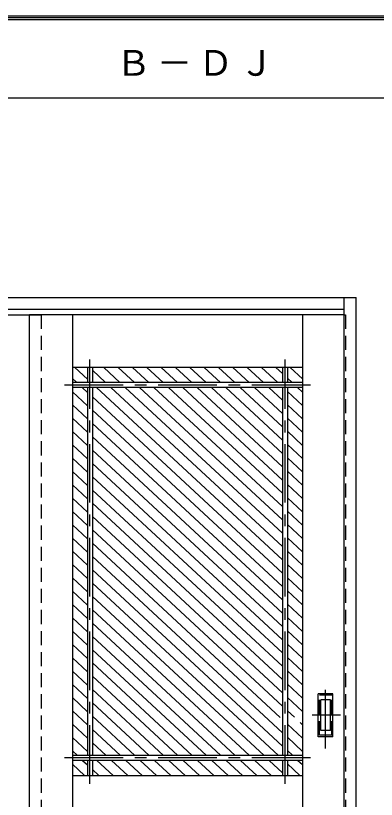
# Model space of a CAD drawing. Units: millimetres, scale not verified. Extents: x -6000 to 5700, y -4307 to 4175.
# Drawn here: x -3154 to -2230, y 2168 to 4175 of the extents above; entities that cross this region are included whole.
import ezdxf

# ---------------------------------------------------------------- set-up
doc = ezdxf.new("R2010")
doc.units = ezdxf.units.MM
doc.header["$LTSCALE"] = 30
doc.linetypes.add('CHAIN1', pattern=[8, 5, -1, 1, -1])
doc.linetypes.add('DASHED1', pattern=[1.8, 1.2, -0.6])
for name, color, linetype in [('0-2_扉', 7, 'Continuous'), ('0-4_枠', 3, 'Continuous'), ('0-6_引手', 7, 'Continuous'), ('0-A_文字', 7, 'Continuous'), ('0-C_ハッチ', 4, 'Continuous'), ('F-1_枠', 6, 'Continuous')]:
    doc.layers.add(name, color=color, linetype=linetype)
doc.styles.add('ＭＳ ゴシック', font='')
doc.styles.get('ＭＳ ゴシック').set_extended_font_data('MS Gothic')

msp = doc.modelspace()

# ---------------------------------------------------------------- linework, layer by layer
at = {"layer": '0-2_扉'}
for p, q in [((-3899.15, 3409), (-3089.15, 3409)), ((-2312.15, 3409), (-3119.15, 3409)), ((-3119.15, 1426), (-3119.15, 3409)), ((-3009.15, 3409), (-3009.15, 1426)), ((-2419.15, 3409), (-2419.15, 1426)), ((-2419.15, 3274), (-3009.15, 3274)), ((-2970.4, 3274), (-2970.4, 3235.25)), ((-2957.9, 3274), (-2957.9, 3235.25)), ((-2470.4, 3274), (-2470.4, 3235.25)), ((-2457.9, 3274), (-2457.9, 3235.25)), ((-2419.15, 3235.25), (-3009.15, 3235.25)), ((-2419.15, 3222.75), (-3009.15, 3222.75)), ((-2970.4, 3222.75), (-2970.4, 2280.25)), ((-2957.9, 3222.75), (-2957.9, 2280.25)), ((-2470.4, 3222.75), (-2470.4, 2280.25)), ((-2457.9, 3222.75), (-2457.9, 2280.25)), ((-2419.15, 2280.25), (-3009.15, 2280.25)), ((-2419.15, 2267.75), (-3009.15, 2267.75)), ((-2970.4, 2267.75), (-2970.4, 2229)), ((-2957.9, 2267.75), (-2957.9, 2229)), ((-2470.4, 2267.75), (-2470.4, 2229)), ((-2457.9, 2267.75), (-2457.9, 2229)), ((-3009.15, 2229), (-2419.15, 2229))]:
    msp.add_line(p, q, dxfattribs=at)
at = {"layer": '0-2_扉', "linetype": 'CHAIN1'}
for p, q in [((-2964.15, 2207.93), (-2964.15, 3294.57)), ((-2464.15, 2207.93), (-2464.15, 3294.57)), ((-2398.96, 3229), (-3028.95, 3229)), ((-2398.96, 2274), (-3028.95, 2274))]:
    msp.add_line(p, q, dxfattribs=at)
at = {"layer": '0-4_枠'}
for p, q in [((-4706.15, 3453), (-2282.15, 3453)), ((-2312.15, 1418), (-2312.15, 3453)), ((-2282.15, 1418), (-2282.15, 3453)), ((-4676.15, 3423), (-2312.15, 3423))]:
    msp.add_line(p, q, dxfattribs=at)
at = {"layer": '0-4_枠', "color": 4, "linetype": 'DASHED1'}
for p, q in [((-3089.15, 3409), (-3089.15, 1426)), ((-2312.15, 3409), (-2309.15, 3409)), ((-2309.15, 3409), (-2309.15, 1426))]:
    msp.add_line(p, q, dxfattribs=at)
at = {"layer": '0-6_引手', "linetype": 'CHAIN1'}
for p, q in [((-2360.15, 2298.27), (-2360.15, 2469.12)), ((-2360.15, 2298.27), (-2360.15, 2469.12)), ((-2322.08, 2383.5), (-2394.59, 2383.5)), ((-2322.08, 2383.5), (-2394.59, 2383.5))]:
    msp.add_line(p, q, dxfattribs=at)
at = {"layer": '0-6_引手'}
for p, q in [((-2341.15, 2438.5), (-2379.15, 2438.5)), ((-2379.15, 2328.5), (-2379.15, 2438.5)), ((-2341.15, 2438.5), (-2379.15, 2438.5)), ((-2379.15, 2328.5), (-2379.15, 2438.5)), ((-2341.15, 2328.5), (-2341.15, 2438.5)), ((-2341.15, 2328.5), (-2341.15, 2438.5)), ((-2347.65, 2422.5), (-2372.65, 2422.5)), ((-2372.65, 2344.5), (-2372.65, 2422.5)), ((-2347.65, 2422.5), (-2372.65, 2422.5)), ((-2372.65, 2344.5), (-2372.65, 2422.5)), ((-2347.65, 2344.5), (-2347.65, 2422.5)), ((-2347.65, 2344.5), (-2347.65, 2422.5)), ((-2341.15, 2328.5), (-2379.15, 2328.5)), ((-2341.15, 2328.5), (-2379.15, 2328.5)), ((-2347.65, 2344.5), (-2372.65, 2344.5)), ((-2347.65, 2344.5), (-2372.65, 2344.5))]:
    msp.add_line(p, q, dxfattribs=at)
at = {"layer": '0-6_引手', "linetype": 'DASHED1'}
for p, q in [((-2376.15, 2332.5), (-2376.15, 2434.5)), ((-2376.15, 2332.5), (-2376.15, 2434.5)), ((-2344.15, 2332.5), (-2376.15, 2332.5)), ((-2344.15, 2332.5), (-2376.15, 2332.5))]:
    msp.add_line(p, q, dxfattribs=at)
msp.add_lwpolyline([(-2344.15, 2332.5), (-2344.15, 2434.5), (-2376.15, 2434.5)], dxfattribs=at)
msp.add_lwpolyline([(-2344.15, 2332.5), (-2344.15, 2434.5), (-2376.15, 2434.5)], dxfattribs=at)
at = {"layer": '0-C_ハッチ'}
for p, q in [((-3002.45, 3274), (-2970.4, 3244.33)), ((-2928.86, 3274), (-2887.01, 3235.25)), ((-2892.06, 3274), (-2850.21, 3235.25)), ((-2855.26, 3274), (-2813.41, 3235.25)), ((-2818.47, 3274), (-2776.62, 3235.25)), ((-2781.67, 3274), (-2739.82, 3235.25)), ((-2744.87, 3274), (-2703.02, 3235.25)), ((-2708.08, 3274), (-2666.23, 3235.25)), ((-2671.28, 3274), (-2629.43, 3235.25)), ((-2634.48, 3274), (-2592.63, 3235.25)), ((-2597.69, 3274), (-2555.84, 3235.25)), ((-2560.89, 3274), (-2519.04, 3235.25)), ((-2524.09, 3274), (-2482.24, 3235.25)), ((-2487.3, 3274), (-2470.4, 3258.36)), ((-2450.5, 3274), (-2419.15, 3244.97)), ((-2957.9, 3266.82), (-2923.8, 3235.25)), ((-3009.15, 3246.13), (-2997.4, 3235.25)), ((-2457.9, 3246.78), (-2445.45, 3235.25)), ((-3009.15, 3212.06), (-2970.4, 3176.18)), ((-2983.9, 3222.75), (-2970.4, 3210.25)), ((-2947.1, 3222.75), (-2470.4, 2781.36)), ((-2910.3, 3222.75), (-2470.4, 2815.43)), ((-2873.51, 3222.75), (-2470.4, 2849.5)), ((-2836.71, 3222.75), (-2470.4, 2883.58)), ((-2799.91, 3222.75), (-2470.4, 2917.65)), ((-2763.12, 3222.75), (-2470.4, 2951.72)), ((-2726.32, 3222.75), (-2470.4, 2985.79)), ((-2689.52, 3222.75), (-2470.4, 3019.86)), ((-2652.73, 3222.75), (-2470.4, 3053.93)), ((-2615.93, 3222.75), (-2470.4, 3088)), ((-2579.13, 3222.75), (-2470.4, 3122.07)), ((-2542.34, 3222.75), (-2470.4, 3156.14)), ((-2505.54, 3222.75), (-2470.4, 3190.22)), ((-2457.9, 3212.71), (-2419.15, 3176.83)), ((-2431.95, 3222.75), (-2419.15, 3210.9)), ((-2957.9, 3198.68), (-2470.4, 2747.29)), ((-3009.15, 3177.99), (-2970.4, 3142.11)), ((-2457.9, 3178.64), (-2419.15, 3142.76)), ((-2957.9, 3164.61), (-2470.4, 2713.22)), ((-3009.15, 3143.92), (-2970.4, 3108.04)), ((-2457.9, 3144.57), (-2419.15, 3108.69)), ((-2957.9, 3130.54), (-2470.4, 2679.15)), ((-3009.15, 3109.85), (-2970.4, 3073.97)), ((-2957.9, 3096.47), (-2470.4, 2645.08)), ((-2457.9, 3110.5), (-2419.15, 3074.62)), ((-3009.15, 3075.78), (-2970.4, 3039.9)), ((-2457.9, 3076.43), (-2419.15, 3040.55)), ((-2957.9, 3062.4), (-2470.4, 2611.01)), ((-3009.15, 3041.71), (-2970.4, 3005.83)), ((-2457.9, 3042.36), (-2419.15, 3006.48)), ((-2957.9, 3028.32), (-2470.4, 2576.94)), ((-3009.15, 3007.64), (-2970.4, 2971.76)), ((-2957.9, 2994.25), (-2470.4, 2542.86)), ((-2457.9, 3008.29), (-2419.15, 2972.41)), ((-3009.15, 2973.57), (-2970.4, 2937.69)), ((-2457.9, 2974.21), (-2419.15, 2938.33)), ((-2957.9, 2960.18), (-2470.4, 2508.79)), ((-3009.15, 2939.49), (-2970.4, 2903.61)), ((-2457.9, 2940.14), (-2419.15, 2904.26)), ((-2957.9, 2926.11), (-2470.4, 2474.72)), ((-3009.15, 2905.42), (-2970.4, 2869.54)), ((-2957.9, 2892.04), (-2470.4, 2440.65)), ((-2457.9, 2906.07), (-2419.15, 2870.19)), ((-3009.15, 2871.35), (-2970.4, 2835.47)), ((-2457.9, 2872), (-2419.15, 2836.12)), ((-2957.9, 2857.97), (-2470.4, 2406.58)), ((-3009.15, 2837.28), (-2970.4, 2801.4)), ((-2457.9, 2837.93), (-2419.15, 2802.05)), ((-2957.9, 2823.9), (-2476.3, 2377.97)), ((-3009.15, 2803.21), (-2970.4, 2767.33)), ((-2957.9, 2789.83), (-2470.4, 2338.44)), ((-2457.9, 2803.86), (-2419.15, 2767.98)), ((-2457.9, 2769.79), (-2419.15, 2733.91)), ((-3009.15, 2769.14), (-2970.4, 2733.26)), ((-2957.9, 2755.76), (-2470.4, 2304.37)), ((-3009.15, 2735.07), (-2970.4, 2699.19)), ((-2457.9, 2735.72), (-2419.15, 2699.84)), ((-2957.9, 2721.69), (-2481.15, 2280.25)), ((-3009.15, 2701), (-2970.4, 2665.12)), ((-2457.9, 2701.65), (-2419.15, 2665.77)), ((-2957.9, 2687.61), (-2517.95, 2280.25)), ((-3009.15, 2666.93), (-2970.4, 2631.05)), ((-2957.9, 2653.54), (-2554.74, 2280.25)), ((-2457.9, 2667.58), (-2419.15, 2631.7)), ((-3009.15, 2632.85), (-2970.4, 2596.98)), ((-2457.9, 2633.5), (-2419.15, 2597.62)), ((-2957.9, 2619.47), (-2591.54, 2280.25)), ((-3009.15, 2598.78), (-2970.4, 2562.9)), ((-2457.9, 2599.43), (-2419.15, 2563.55)), ((-2957.9, 2585.4), (-2628.34, 2280.25)), ((-3009.15, 2564.71), (-2970.4, 2528.83)), ((-2957.9, 2551.33), (-2665.13, 2280.25)), ((-2457.9, 2565.36), (-2419.15, 2529.48)), ((-3009.15, 2530.64), (-2970.4, 2494.76)), ((-2457.9, 2531.29), (-2419.15, 2495.41)), ((-2957.9, 2517.26), (-2701.93, 2280.25)), ((-3009.15, 2496.57), (-2970.4, 2460.69)), ((-2457.9, 2497.22), (-2419.15, 2461.34)), ((-2957.9, 2483.19), (-2738.73, 2280.25)), ((-3009.15, 2462.5), (-2970.4, 2426.62)), ((-2957.9, 2449.12), (-2775.52, 2280.25)), ((-2457.9, 2463.15), (-2419.15, 2427.27)), ((-3009.15, 2428.43), (-2970.4, 2392.55)), ((-2457.9, 2429.08), (-2419.15, 2393.2)), ((-2957.9, 2415.05), (-2812.32, 2280.25)), ((-3009.15, 2394.36), (-2970.4, 2358.48)), ((-2457.9, 2395.01), (-2440.07, 2378.5)), ((-2957.9, 2380.97), (-2849.12, 2280.25)), ((-3009.15, 2360.29), (-2970.4, 2324.41)), ((-2457.9, 2360.94), (-2419.15, 2325.06)), ((-2424.96, 2364.5), (-2419.15, 2359.13)), ((-2957.9, 2346.9), (-2885.91, 2280.25)), ((-3009.15, 2326.22), (-2970.4, 2290.34)), ((-2957.9, 2312.83), (-2922.71, 2280.25)), ((-2457.9, 2326.86), (-2419.15, 2290.98)), ((-3009.15, 2292.14), (-2996.3, 2280.25)), ((-2457.9, 2292.79), (-2444.35, 2280.25)), ((-3009.15, 2258.07), (-2977.75, 2229)), ((-2982.8, 2267.75), (-2970.4, 2256.26)), ((-2946.01, 2267.75), (-2904.16, 2229)), ((-2909.21, 2267.75), (-2867.36, 2229)), ((-2872.41, 2267.75), (-2830.56, 2229)), ((-2835.62, 2267.75), (-2793.77, 2229)), ((-2798.82, 2267.75), (-2756.97, 2229)), ((-2762.02, 2267.75), (-2720.17, 2229)), ((-2725.23, 2267.75), (-2683.38, 2229)), ((-2688.43, 2267.75), (-2646.58, 2229)), ((-2651.63, 2267.75), (-2609.78, 2229)), ((-2614.84, 2267.75), (-2572.99, 2229)), ((-2578.04, 2267.75), (-2536.19, 2229)), ((-2541.24, 2267.75), (-2499.39, 2229)), ((-2504.45, 2267.75), (-2470.4, 2236.23)), ((-2457.9, 2258.72), (-2425.8, 2229)), ((-2430.85, 2267.75), (-2419.15, 2256.91)), ((-2957.9, 2244.69), (-2940.95, 2229))]:
    msp.add_line(p, q, dxfattribs=at)
at = {"layer": 'F-1_枠'}
for p, q in [((-6000, 4175), (5700, 4175)), ((-6000, 4170), (5700, 4170)), ((-6000, 4165), (5700, 4165)), ((-6000, 3965), (5700, 3965))]:
    msp.add_line(p, q, dxfattribs=at)

# ---------------------------------------------------------------- texts
at = {"layer": '0-A_文字', "insert": (-2897.5, 4020), "char_height": 65.98, "attachment_point": 7, "style": 'ＭＳ ゴシック'}
msp.add_mtext('\\T1.17;Ｂ－ＤＪ', dxfattribs=at)

doc.saveas('drawing.dxf')
